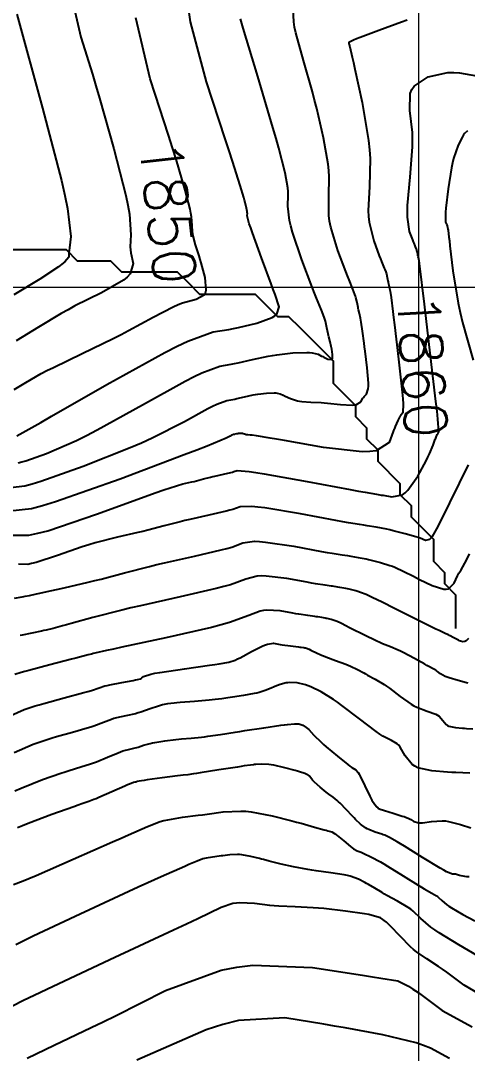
# Model space of a CAD drawing. Header units: metres. Extents: x 837117 to 838477, y 1189012 to 1191015.
# Drawn here: x 838240.8 to 838280.9, y 1189745.1 to 1189837.8 of the extents above; entities that cross this region are included whole.
import ezdxf

# ---------------------------------------------------------------- set-up
doc = ezdxf.new("R2010")
doc.units = ezdxf.units.M
doc.header["$LTSCALE"] = 0.3
doc.layers.add('COORD', color=7, linetype='Continuous', lineweight=20)
doc.layers.add('DRENAJE', color=5, linetype='Continuous', lineweight=25)
doc.layers.add('COTAS 10', color=1, linetype='Continuous')
doc.layers.add('COTAS INT', color=252, linetype='Continuous')
doc.styles.get("Standard").update_dxf_attribs({"font": 'simplex.shx'})

msp = doc.modelspace()

# ---------------------------------------------------------------- linework, layer by layer
at = {"layer": 'COORD'}
for p, q in [((838276.514, 1189013.872), (838276.514, 1191013.872)), ((837476.514, 1189813.872), (838476.514, 1189813.872))]:
    msp.add_line(p, q, dxfattribs=at)
at = {"layer": 'COTAS 10'}
for points, elevation in [([(838240.182, 1189804.678), (838241.219, 1189805.31), (838242.606, 1189806.103), (838243.127, 1189806.374), (838243.707, 1189806.668), (838246.293, 1189807.915), (838249.076, 1189809.262), (838249.779, 1189809.618), (838250.454, 1189809.966), (838252.65, 1189811.164), (838254.463, 1189812.115), (838254.896, 1189812.308), (838255.3, 1189812.47), (838256.51, 1189812.801), (838257.254, 1189813.18), (838257.364, 1189813.371), (838257.432, 1189813.601), (838257.331, 1189814.744), (838256.973, 1189816.039), (838256.879, 1189816.364), (838256.787, 1189816.674), (838256.475, 1189817.673), (838256.248, 1189818.49), (838256.21, 1189818.685), (838256.183, 1189818.867), (838256.175, 1189819.413), (838256.115, 1189820.179), (838256.056, 1189820.499), (838255.978, 1189820.866), (838255.543, 1189822.584), (838254.719, 1189825.348), (838254.397, 1189826.375), (838254.033, 1189827.517), (838252.833, 1189831.195), (838252.379, 1189832.584), (838251.104, 1189838.05)], 1850), ([(838239.708, 1189791.613), (838241.502, 1189791.601), (838242.292, 1189791.766), (838243.21, 1189792.004), (838247.585, 1189793.472), (838251.941, 1189795.072), (838252.846, 1189795.394), (838253.621, 1189795.663), (838255.331, 1189796.198), (838256.138, 1189796.383), (838256.343, 1189796.432), (838256.539, 1189796.481), (838257.184, 1189796.649), (838257.817, 1189796.814), (838258.008, 1189796.861), (838258.205, 1189796.907), (838258.97, 1189797.078), (838259.65, 1189797.234), (838259.794, 1189797.272), (838259.918, 1189797.307), (838260.205, 1189797.413), (838261.268, 1189797.314), (838261.881, 1189797.22), (838262.633, 1189797.096), (838266.498, 1189796.409), (838270.353, 1189795.702), (838271.098, 1189795.566), (838271.704, 1189795.455), (838272.726, 1189795.272), (838273.004, 1189795.228), (838273.14, 1189795.206), (838273.301, 1189795.18), (838274.096, 1189795.047), (838275.039, 1189795.231), (838275.293, 1189795.404), (838275.545, 1189795.629), (838276.43, 1189796.884), (838277.169, 1189798.288), (838277.328, 1189798.608), (838277.468, 1189798.898), (838277.809, 1189799.696), (838277.995, 1189800.208), (838278.037, 1189800.318), (838278.074, 1189800.414), (838278.174, 1189800.645), (838278.241, 1189800.766), (838278.258, 1189800.792), (838278.274, 1189800.815), (838278.327, 1189800.874), (838278.232, 1189802.022), (838278.156, 1189802.731), (838278.057, 1189803.611), (838277.518, 1189808.205), (838276.96, 1189812.865), (838276.849, 1189813.786), (838276.757, 1189814.547), (838276.583, 1189815.965), (838276.535, 1189816.29), (838276.523, 1189816.363), (838276.511, 1189816.428), (838276.473, 1189816.6), (838276.438, 1189816.734), (838276.429, 1189816.775), (838276.42, 1189816.818), (838276.387, 1189816.989), (838276.343, 1189817.174), (838276.328, 1189817.227), (838276.31, 1189817.28), (838276.234, 1189817.475), (838276.194, 1189817.574), (838276.098, 1189817.809), (838276.043, 1189817.95), (838275.981, 1189818.111), (838275.694, 1189818.865), (838275.496, 1189820.155), (838275.489, 1189820.654), (838275.504, 1189821.214), (838275.731, 1189823.751), (838275.95, 1189826.457), (838275.959, 1189827.124), (838275.946, 1189827.755), (838275.713, 1189829.74), (838275.737, 1189831.269), (838275.885, 1189831.614), (838276.095, 1189831.924), (838277.368, 1189832.76), (838279.129, 1189833.13), (838279.647, 1189833.146), (838280.178, 1189833.126), (838282.205, 1189832.742)], 1860), ([(838239.564, 1189775.251), (838241.068, 1189775.954), (838242.062, 1189776.272), (838242.433, 1189776.381), (838242.846, 1189776.498), (838244.681, 1189776.994), (838246.442, 1189777.469), (838246.807, 1189777.572), (838247.119, 1189777.664), (838247.804, 1189777.894), (838248.325, 1189778.061), (838248.533, 1189778.112), (838248.769, 1189778.166), (838249.852, 1189778.378), (838250.879, 1189778.564), (838251.078, 1189778.601), (838251.242, 1189778.632), (838251.527, 1189778.691), (838251.597, 1189778.738), (838251.624, 1189778.761), (838251.656, 1189778.788), (838251.799, 1189778.925), (838252.462, 1189779.13), (838252.821, 1189779.2), (838253.256, 1189779.277), (838255.462, 1189779.605), (838257.719, 1189779.918), (838258.186, 1189779.985), (838258.585, 1189780.045), (838259.457, 1189780.19), (838260.028, 1189780.391), (838260.239, 1189780.486), (838260.471, 1189780.598), (838261.498, 1189781.143), (838262.513, 1189781.657), (838262.738, 1189781.75), (838262.939, 1189781.82), (838263.462, 1189781.895), (838263.921, 1189781.819), (838264.081, 1189781.795), (838264.255, 1189781.769), (838265.004, 1189781.666), (838265.698, 1189781.573), (838265.838, 1189781.554), (838265.955, 1189781.538), (838266.187, 1189781.504), (838266.275, 1189781.487), (838266.301, 1189781.482), (838266.327, 1189781.476), (838266.427, 1189781.451), (838266.528, 1189781.419), (838266.555, 1189781.409), (838266.582, 1189781.398), (838266.677, 1189781.354), (838266.825, 1189781.279), (838266.885, 1189781.249), (838266.954, 1189781.215), (838267.273, 1189781.056), (838267.773, 1189780.836), (838267.956, 1189780.763), (838268.158, 1189780.685), (838269.049, 1189780.36), (838269.967, 1189780.015), (838270.187, 1189779.925), (838270.391, 1189779.837), (838271.006, 1189779.539), (838271.565, 1189779.233), (838271.735, 1189779.141), (838271.912, 1189779.045), (838272.604, 1189778.67), (838273.392, 1189778.192), (838273.629, 1189778.031), (838273.875, 1189777.857), (838274.829, 1189777.127), (838275.817, 1189776.43), (838276.084, 1189776.277), (838276.347, 1189776.143), (838277.273, 1189775.802), (838278.041, 1189775.535), (838278.204, 1189775.446), (838278.346, 1189775.351), (838278.683, 1189774.954), (838278.974, 1189774.59), (838279.088, 1189774.516), (838279.217, 1189774.454), (838279.801, 1189774.323), (838280.455, 1189774.275), (838280.628, 1189774.264), (838280.797, 1189774.254), (838281.377, 1189774.226)], 1870), ([(838281.85, 1189753.809), (838280.12, 1189754.814), (838278.343, 1189755.897), (838277.952, 1189756.163), (838277.604, 1189756.413), (838276.712, 1189757.191), (838276.02, 1189757.845), (838275.798, 1189758.016), (838275.563, 1189758.183), (838274.606, 1189758.75), (838273.657, 1189759.255), (838273.427, 1189759.382), (838273.212, 1189759.504), (838272.553, 1189759.897), (838271.984, 1189760.24), (838271.826, 1189760.33), (838271.668, 1189760.418), (838271.091, 1189760.716), (838270.361, 1189760.976), (838270.105, 1189761.039), (838269.826, 1189761.099), (838268.624, 1189761.284), (838267.287, 1189761.464), (838266.922, 1189761.521), (838266.56, 1189761.581), (838265.273, 1189761.823), (838264.164, 1189762.059), (838263.914, 1189762.115), (838263.689, 1189762.167), (838263.081, 1189762.321), (838262.558, 1189762.466), (838262.385, 1189762.512), (838262.201, 1189762.56), (838261.436, 1189762.755), (838260.634, 1189762.907), (838260.427, 1189762.928), (838260.226, 1189762.94), (838259.551, 1189762.906), (838258.924, 1189762.818), (838258.753, 1189762.795), (838258.584, 1189762.773), (838257.981, 1189762.701), (838257.41, 1189762.605), (838257.261, 1189762.569), (838257.115, 1189762.528), (838256.62, 1189762.345), (838255.879, 1189762.017), (838255.578, 1189761.884), (838255.236, 1189761.733), (838253.657, 1189761.038), (838251.305, 1189759.982), (838250.475, 1189759.604), (838249.568, 1189759.188), (838245.648, 1189757.376), (838241.874, 1189755.585), (838241.059, 1189755.182), (838240.343, 1189754.82)], 1880)]:
    msp.add_lwpolyline(points, dxfattribs=dict(at, elevation=elevation))
at = {"layer": 'COTAS INT'}
for points, elevation in [([(838239.857, 1189795.881), (838241.145, 1189796.028), (838241.791, 1189796.205), (838242.561, 1189796.441), (838246.386, 1189797.788), (838250.603, 1189799.459), (838251.62, 1189799.899), (838252.573, 1189800.331), (838255.47, 1189801.81), (838257.557, 1189802.963), (838257.998, 1189803.188), (838258.38, 1189803.373), (838259.266, 1189803.703), (838259.816, 1189803.793), (838259.986, 1189803.826), (838260.164, 1189803.864), (838260.87, 1189804.031), (838261.633, 1189804.196), (838261.847, 1189804.233), (838262.063, 1189804.265), (838262.851, 1189804.349), (838263.524, 1189804.376), (838263.667, 1189804.373), (838263.791, 1189804.364), (838264.081, 1189804.295), (838264.325, 1189804.167), (838264.419, 1189804.123), (838264.525, 1189804.074), (838265.005, 1189803.864), (838265.62, 1189803.671), (838265.811, 1189803.634), (838266.011, 1189803.603), (838266.81, 1189803.55), (838267.743, 1189803.511), (838268.027, 1189803.49), (838268.323, 1189803.464), (838269.488, 1189803.333), (838270.52, 1189803.272), (838270.732, 1189803.291), (838270.913, 1189803.325), (838271.3, 1189803.576), (838271.49, 1189803.896), (838271.547, 1189803.974), (838271.605, 1189804.046), (838271.83, 1189804.267), (838271.98, 1189804.743), (838271.992, 1189804.976), (838271.991, 1189805.252), (838271.878, 1189806.617), (838271.695, 1189808.128), (838271.649, 1189808.497), (838271.605, 1189808.844), (838271.463, 1189809.92), (838271.344, 1189810.732), (838271.313, 1189810.913), (838271.284, 1189811.076), (838271.189, 1189811.505), (838271.103, 1189811.841), (838271.079, 1189811.944), (838271.056, 1189812.052), (838270.974, 1189812.477), (838270.865, 1189812.94), (838270.826, 1189813.072), (838270.783, 1189813.204), (838270.591, 1189813.693), (838270.252, 1189814.527), (838270.115, 1189814.878), (838269.959, 1189815.28), (838269.243, 1189817.164), (838268.608, 1189819.258), (838268.503, 1189819.793), (838268.43, 1189820.309), (838268.423, 1189822.008), (838268.472, 1189823.774), (838268.433, 1189824.331), (838268.373, 1189824.918), (838267.966, 1189827.283), (838267.352, 1189829.904), (838267.16, 1189830.652), (838266.959, 1189831.41), (838266.153, 1189834.229), (838265.482, 1189836.689), (838265.366, 1189837.221), (838265.281, 1189837.689), (838265.224, 1189838.839)], 1856), ([(838245.538, 1189839.028), (838246.174, 1189836.301), (838247.21, 1189833.005), (838247.525, 1189831.952), (838247.851, 1189830.837), (838249.13, 1189826.301), (838250.192, 1189822.113), (838250.381, 1189821.218), (838250.526, 1189820.437), (838250.67, 1189818.569), (838250.607, 1189817.494), (838250.62, 1189817.212), (838250.646, 1189816.938), (838250.852, 1189816.003), (838250.597, 1189815.058), (838250.333, 1189814.777), (838249.985, 1189814.487), (838248.029, 1189813.368), (838245.636, 1189812.179), (838245.013, 1189811.845), (838244.406, 1189811.508), (838242.358, 1189810.273), (838240.351, 1189809.049)], 1848), ([(838240.412, 1189800.518), (838241.771, 1189801.281), (838242.559, 1189801.729), (838243.526, 1189802.281), (838248.505, 1189805.131), (838253.707, 1189807.998), (838254.814, 1189808.559), (838255.776, 1189809.021), (838258.049, 1189809.849), (838259.46, 1189810.075), (838259.88, 1189810.156), (838260.312, 1189810.245), (838261.978, 1189810.635), (838263.345, 1189811.131), (838263.589, 1189811.287), (838263.775, 1189811.451), (838263.962, 1189812.109), (838263.604, 1189813.216), (838263.447, 1189813.662), (838263.265, 1189814.17), (838262.398, 1189816.508), (838261.574, 1189818.748), (838261.419, 1189819.193), (838261.296, 1189819.563), (838261.115, 1189820.266), (838261.121, 1189820.499), (838261.116, 1189820.573), (838261.108, 1189820.651), (838261.054, 1189820.964), (838260.922, 1189821.48), (838260.864, 1189821.687), (838260.797, 1189821.92), (838260.48, 1189822.991), (838259.787, 1189825.178), (838259.483, 1189826.114), (838259.13, 1189827.195), (838257.45, 1189832.293), (838256.024, 1189837.677), (838255.831, 1189838.938)], 1852), ([(838275.486, 1189837.855), (838274.954, 1189837.659), (838272.931, 1189836.914), (838271.24, 1189836.279), (838270.916, 1189836.152), (838270.655, 1189836.047), (838270.234, 1189835.844), (838270.239, 1189835.745), (838270.246, 1189835.704), (838270.256, 1189835.658), (838270.315, 1189835.445), (838270.53, 1189834.525), (838270.64, 1189834.034), (838270.771, 1189833.441), (838271.423, 1189830.442), (838272.005, 1189827.051), (838272.092, 1189826.21), (838272.147, 1189825.411), (838272.077, 1189822.88), (838271.967, 1189820.762), (838271.996, 1189820.223), (838272.052, 1189819.706), (838272.469, 1189818.014), (838272.97, 1189816.695), (838273.079, 1189816.414), (838273.175, 1189816.168), (838273.412, 1189815.584), (838273.467, 1189815.446), (838273.546, 1189815.242), (838273.577, 1189815.149), (838273.604, 1189815.057), (838273.68, 1189814.733), (838273.738, 1189814.435), (838273.754, 1189814.36), (838273.771, 1189814.287), (838273.831, 1189814.052), (838273.898, 1189813.752), (838273.918, 1189813.638), (838273.939, 1189813.511), (838274.023, 1189812.942), (838274.181, 1189811.696), (838274.249, 1189811.141), (838274.327, 1189810.496), (838274.698, 1189807.411), (838275.024, 1189804.432), (838275.074, 1189803.853), (838275.106, 1189803.382), (838275.078, 1189802.571), (838274.923, 1189802.398), (838274.875, 1189802.33), (838274.825, 1189802.252), (838274.628, 1189801.897), (838274.38, 1189801.345), (838274.319, 1189801.192), (838274.299, 1189801.143), (838274.211, 1189800.92), (838273.85, 1189799.935), (838272.702, 1189799.181), (838272.119, 1189799.102), (838271.422, 1189799.08), (838267.946, 1189799.473), (838264.456, 1189800.097), (838263.75, 1189800.222), (838263.156, 1189800.325), (838261.948, 1189800.524), (838261.54, 1189800.573), (838261.449, 1189800.583), (838261.368, 1189800.591), (838261.159, 1189800.604), (838261.023, 1189800.613), (838260.989, 1189800.618), (838260.956, 1189800.625), (838260.851, 1189800.657), (838260.752, 1189800.701), (838260.736, 1189800.709), (838260.694, 1189800.731), (838260.645, 1189800.742), (838260.624, 1189800.744), (838260.6, 1189800.744), (838260.485, 1189800.74), (838260.351, 1189800.726), (838260.314, 1189800.72), (838260.278, 1189800.714), (838260.148, 1189800.686), (838260.028, 1189800.657), (838259.998, 1189800.651), (838259.969, 1189800.645), (838259.875, 1189800.63), (838259.724, 1189800.574), (838259.659, 1189800.542), (838259.584, 1189800.504), (838259.229, 1189800.308), (838257.512, 1189799.599), (838256.577, 1189799.237), (838255.444, 1189798.804), (838249.695, 1189796.641), (838243.888, 1189794.597), (838242.719, 1189794.238), (838241.739, 1189793.969), (838239.783, 1189793.747)], 1858), ([(838240.416, 1189838.389), (838242.736, 1189829.951), (838244.426, 1189823.442), (838244.735, 1189822.093), (838244.974, 1189820.941), (838245.26, 1189818.421), (838245.134, 1189817.385), (838245.113, 1189817.169), (838245.098, 1189816.984), (838245.096, 1189816.57), (838244.718, 1189816.136), (838244.467, 1189815.937), (838244.152, 1189815.705), (838242.485, 1189814.583), (838240.147, 1189813.179)], 1846), ([(838240.552, 1189798.086), (838240.863, 1189798.171), (838241.234, 1189798.285), (838243.077, 1189798.934), (838245.762, 1189800.113), (838246.664, 1189800.562), (838247.634, 1189801.063), (838251.711, 1189803.312), (838255.53, 1189805.422), (838256.337, 1189805.834), (838257.036, 1189806.173), (838258.657, 1189806.776), (838259.664, 1189806.94), (838259.975, 1189807.002), (838260.3, 1189807.07), (838261.591, 1189807.376), (838262.989, 1189807.678), (838263.381, 1189807.745), (838263.775, 1189807.805), (838265.217, 1189807.959), (838266.449, 1189808.008), (838266.71, 1189808.001), (838266.937, 1189807.986), (838267.468, 1189807.859), (838267.791, 1189807.678), (838267.887, 1189807.629), (838267.985, 1189807.58), (838268.361, 1189807.409), (838268.664, 1189807.371), (838268.716, 1189807.406), (838268.754, 1189807.461), (838268.778, 1189807.823), (838268.702, 1189808.296), (838268.677, 1189808.42), (838268.652, 1189808.542), (838268.547, 1189808.958), (838268.435, 1189809.394), (838268.404, 1189809.528), (838268.374, 1189809.668), (838268.267, 1189810.222), (838268.126, 1189810.824), (838268.075, 1189810.994), (838268.019, 1189811.166), (838267.77, 1189811.802), (838267.329, 1189812.886), (838267.151, 1189813.342), (838266.949, 1189813.865), (838266.018, 1189816.313), (838265.164, 1189818.81), (838265.01, 1189819.363), (838264.893, 1189819.856), (838264.769, 1189821.137), (838264.796, 1189822.137), (838264.775, 1189822.452), (838264.74, 1189822.784), (838264.51, 1189824.123), (838263.943, 1189826.334), (838263.697, 1189827.216), (838263.411, 1189828.216), (838262.055, 1189832.798), (838260.751, 1189837.126), (838260.498, 1189837.965)], 1854), ([(838280.902, 1189827.901), (838280.623, 1189827.659), (838280.532, 1189827.531), (838280.435, 1189827.378), (838280.038, 1189826.606), (838279.637, 1189825.434), (838279.537, 1189825.028), (838279.443, 1189824.587), (838279.147, 1189822.701), (838278.953, 1189820.956), (838278.923, 1189820.604), (838278.903, 1189820.309), (838278.919, 1189819.715), (838278.991, 1189819.526), (838279.007, 1189819.485), (838279.021, 1189819.45), (838279.055, 1189819.366), (838279.074, 1189819.317), (838279.082, 1189819.291), (838279.093, 1189819.244), (838279.102, 1189819.202), (838279.106, 1189819.18), (838279.115, 1189819.147), (838279.125, 1189819.104), (838279.127, 1189819.087), (838279.13, 1189819.069), (838279.143, 1189818.987), (838279.217, 1189818.372), (838279.26, 1189818.018), (838279.312, 1189817.583), (838279.579, 1189815.348), (838280.059, 1189812.44), (838280.245, 1189811.581), (838280.453, 1189810.698), (838281.399, 1189807.315)], 1862), ([(838280.956, 1189797.907), (838280.14, 1189796.266), (838279.281, 1189794.503), (838279.069, 1189794.069), (838278.868, 1189793.659), (838278.236, 1189792.373), (838277.725, 1189791.494), (838277.601, 1189791.341), (838277.484, 1189791.226), (838277.121, 1189791.134), (838276.648, 1189791.324), (838276.462, 1189791.386), (838276.25, 1189791.453), (838275.285, 1189791.728), (838274.201, 1189792.002), (838273.916, 1189792.067), (838273.636, 1189792.128), (838272.68, 1189792.311), (838271.893, 1189792.441), (838271.721, 1189792.469), (838271.568, 1189792.493), (838271.182, 1189792.551), (838270.214, 1189792.718), (838269.695, 1189792.811), (838269.066, 1189792.925), (838265.89, 1189793.506), (838262.694, 1189794.041), (838262.053, 1189794.126), (838261.517, 1189794.183), (838260.464, 1189794.159), (838259.815, 1189793.92), (838259.534, 1189793.84), (838259.21, 1189793.755), (838257.673, 1189793.402), (838255.946, 1189793.017), (838255.502, 1189792.912), (838255.072, 1189792.807), (838253.641, 1189792.435), (838252.187, 1189792.054), (838251.742, 1189791.945), (838251.28, 1189791.833), (838249.458, 1189791.415), (838247.453, 1189790.902), (838246.875, 1189790.731), (838246.286, 1189790.548), (838244.078, 1189789.781), (838242.156, 1189789.146), (838241.748, 1189789.045), (838241.394, 1189788.978), (838240.564, 1189789.007)], 1862), ([(838240.221, 1189785.932), (838240.891, 1189786.059), (838241.042, 1189786.088), (838241.178, 1189786.114), (838241.543, 1189786.186), (838242.184, 1189786.323), (838242.493, 1189786.391), (838242.86, 1189786.472), (838244.663, 1189786.871), (838246.82, 1189787.372), (838247.411, 1189787.517), (838247.999, 1189787.665), (838250.098, 1189788.22), (838252.327, 1189788.8), (838252.996, 1189788.963), (838253.688, 1189789.127), (838256.377, 1189789.727), (838258.77, 1189790.277), (838259.275, 1189790.409), (838259.712, 1189790.532), (838260.722, 1189790.905), (838261.766, 1189791.051), (838262.224, 1189791.032), (838262.755, 1189790.986), (838265.283, 1189790.604), (838267.78, 1189790.149), (838268.291, 1189790.057), (838268.724, 1189789.981), (838269.637, 1189789.829), (838270.101, 1189789.763), (838270.25, 1189789.74), (838270.408, 1189789.715), (838271.057, 1189789.609), (838271.796, 1189789.468), (838272.012, 1189789.421), (838272.233, 1189789.37), (838273.07, 1189789.159), (838273.922, 1189788.892), (838274.151, 1189788.806), (838274.378, 1189788.716), (838275.175, 1189788.347), (838276.038, 1189787.907), (838276.307, 1189787.771), (838276.588, 1189787.63), (838277.711, 1189787.069), (838278.75, 1189786.739), (838278.978, 1189786.743), (838279.181, 1189786.788), (838279.696, 1189787.293), (838279.998, 1189787.938), (838280.065, 1189788.07), (838280.125, 1189788.183), (838280.284, 1189788.424), (838280.655, 1189789.089), (838280.848, 1189789.468), (838281.081, 1189789.932)], 1864), ([(838280.982, 1189782.322), (838280.759, 1189782.111), (838280.703, 1189782.074), (838280.649, 1189782.045), (838280.476, 1189782.016), (838280.256, 1189782.09), (838280.173, 1189782.126), (838280.082, 1189782.169), (838279.671, 1189782.383), (838279.265, 1189782.601), (838279.175, 1189782.647), (838279.096, 1189782.686), (838278.894, 1189782.776), (838278.349, 1189783.03), (838278.054, 1189783.174), (838277.696, 1189783.349), (838275.883, 1189784.246), (838273.988, 1189785.188), (838273.579, 1189785.392), (838273.22, 1189785.572), (838272.342, 1189786.016), (838271.779, 1189786.276), (838271.619, 1189786.34), (838271.457, 1189786.401), (838270.856, 1189786.589), (838270.264, 1189786.739), (838270.108, 1189786.775), (838269.956, 1189786.808), (838269.434, 1189786.908), (838268.924, 1189786.989), (838268.779, 1189787.011), (838268.633, 1189787.033), (838268.093, 1189787.108), (838267.234, 1189787.244), (838266.888, 1189787.303), (838266.494, 1189787.372), (838264.676, 1189787.701), (838262.816, 1189787.931), (838262.395, 1189787.938), (838262.015, 1189787.92), (838260.981, 1189787.651), (838259.609, 1189787.145), (838259.015, 1189786.977), (838258.329, 1189786.798), (838255.081, 1189786.051), (838251.536, 1189785.266), (838250.663, 1189785.062), (838249.836, 1189784.864), (838247.245, 1189784.196), (838245.306, 1189783.664), (838244.892, 1189783.55), (838244.53, 1189783.452), (838243.666, 1189783.221), (838243.056, 1189783.076), (838242.856, 1189783.031), (838242.642, 1189782.984), (838241.752, 1189782.801), (838240.902, 1189782.631), (838240.712, 1189782.594)], 1866), ([(838280.964, 1189778.319), (838280.808, 1189778.357), (838280.039, 1189778.548), (838279.232, 1189778.781), (838279.053, 1189778.846), (838278.892, 1189778.912), (838278.471, 1189779.15), (838278.188, 1189779.366), (838278.116, 1189779.418), (838278.046, 1189779.465), (838277.812, 1189779.607), (838277.421, 1189779.82), (838277.251, 1189779.913), (838277.054, 1189780.021), (838276.121, 1189780.532), (838275.118, 1189781.06), (838274.877, 1189781.179), (838274.651, 1189781.285), (838273.971, 1189781.568), (838273.254, 1189781.858), (838273.005, 1189781.969), (838272.735, 1189782.093), (838271.578, 1189782.651), (838270.471, 1189783.201), (838270.232, 1189783.321), (838270.023, 1189783.426), (838269.51, 1189783.685), (838269.181, 1189783.837), (838269.087, 1189783.874), (838268.993, 1189783.91), (838268.641, 1189784.02), (838268.296, 1189784.107), (838268.205, 1189784.128), (838268.116, 1189784.148), (838267.81, 1189784.206), (838267.439, 1189784.263), (838267.309, 1189784.282), (838267.166, 1189784.303), (838266.549, 1189784.387), (838265.745, 1189784.506), (838265.484, 1189784.549), (838265.207, 1189784.595), (838264.069, 1189784.798), (838262.877, 1189784.876), (838262.566, 1189784.844), (838262.264, 1189784.789), (838261.239, 1189784.397), (838259.506, 1189783.757), (838258.756, 1189783.545), (838257.889, 1189783.319), (838253.785, 1189782.376), (838249.849, 1189781.533), (838249.089, 1189781.37), (838248.471, 1189781.237), (838247.431, 1189781.009), (838247.269, 1189780.966), (838247.206, 1189780.95), (838247.135, 1189780.931), (838246.811, 1189780.847), (838246.056, 1189780.65), (838245.714, 1189780.561), (838245.314, 1189780.456), (838243.386, 1189779.95), (838241.5, 1189779.452), (838241.126, 1189779.351), (838240.817, 1189779.268), (838240.237, 1189779.103)], 1868), ([(838281.097, 1189770.221), (838279.845, 1189770.281), (838279.48, 1189770.303), (838279.108, 1189770.326), (838277.697, 1189770.431), (838276.439, 1189770.712), (838276.162, 1189770.847), (838275.916, 1189771.007), (838275.287, 1189771.791), (838274.84, 1189772.577), (838274.709, 1189772.738), (838274.574, 1189772.875), (838274.062, 1189773.167), (838273.297, 1189773.545), (838273.003, 1189773.736), (838272.674, 1189773.965), (838271.188, 1189775.103), (838269.613, 1189776.32), (838269.228, 1189776.598), (838268.865, 1189776.85), (838267.736, 1189777.549), (838266.806, 1189777.993), (838266.568, 1189778.085), (838266.338, 1189778.163), (838265.58, 1189778.331), (838264.922, 1189778.359), (838264.756, 1189778.348), (838264.596, 1189778.329), (838264.076, 1189778.194), (838263.593, 1189778.002), (838263.457, 1189777.947), (838263.32, 1189777.89), (838262.817, 1189777.681), (838262.192, 1189777.475), (838261.977, 1189777.422), (838261.745, 1189777.37), (838260.759, 1189777.196), (838259.795, 1189777.051), (838259.576, 1189777.018), (838259.379, 1189776.988), (838258.841, 1189776.905), (838258.219, 1189776.831), (838257.969, 1189776.807), (838257.684, 1189776.781), (838256.375, 1189776.674), (838255.071, 1189776.57), (838254.791, 1189776.546), (838254.545, 1189776.524), (838253.948, 1189776.463), (838253.486, 1189776.362), (838253.326, 1189776.315), (838253.151, 1189776.26), (838252.404, 1189775.994), (838251.556, 1189775.706), (838251.318, 1189775.637), (838251.079, 1189775.573), (838250.205, 1189775.383), (838249.358, 1189775.195), (838249.136, 1189775.132), (838248.921, 1189775.064), (838248.188, 1189774.783), (838247.339, 1189774.457), (838247.051, 1189774.361), (838246.739, 1189774.263), (838245.42, 1189773.892), (838243.985, 1189773.49), (838243.601, 1189773.374), (838243.221, 1189773.255), (838241.899, 1189772.806), (838240.183, 1189772.069)], 1872), ([(838240.243, 1189768.636), (838240.803, 1189768.886), (838242.729, 1189769.657), (838244.381, 1189770.237), (838244.768, 1189770.366), (838245.124, 1189770.482), (838246.159, 1189770.789), (838247.037, 1189771.058), (838247.295, 1189771.15), (838247.56, 1189771.249), (838248.571, 1189771.671), (838249.516, 1189772.068), (838249.74, 1189772.152), (838249.947, 1189772.224), (838250.557, 1189772.388), (838251.054, 1189772.496), (838251.189, 1189772.533), (838251.325, 1189772.572), (838251.806, 1189772.735), (838252.389, 1189772.907), (838252.588, 1189772.951), (838252.803, 1189772.993), (838253.716, 1189773.134), (838254.698, 1189773.252), (838254.958, 1189773.28), (838255.211, 1189773.306), (838256.081, 1189773.383), (838256.99, 1189773.472), (838257.268, 1189773.506), (838257.558, 1189773.543), (838258.7, 1189773.711), (838260.038, 1189773.919), (838260.451, 1189773.983), (838260.882, 1189774.048), (838262.594, 1189774.306), (838264.132, 1189774.529), (838264.453, 1189774.573), (838264.729, 1189774.609), (838265.348, 1189774.675), (838265.659, 1189774.666), (838265.741, 1189774.654), (838265.821, 1189774.639), (838266.095, 1189774.552), (838266.408, 1189774.346), (838266.513, 1189774.256), (838266.626, 1189774.152), (838267.098, 1189773.656), (838267.739, 1189773.004), (838267.959, 1189772.801), (838268.196, 1189772.589), (838269.206, 1189771.743), (838270.144, 1189771.005), (838270.337, 1189770.861), (838270.501, 1189770.743), (838270.851, 1189770.533), (838271.076, 1189770.288), (838271.161, 1189770.147), (838271.256, 1189769.975), (838271.682, 1189769.093), (838272.118, 1189768.172), (838272.219, 1189767.977), (838272.312, 1189767.807), (838272.578, 1189767.407), (838272.758, 1189767.213), (838272.796, 1189767.173), (838272.829, 1189767.138), (838272.906, 1189767.061), (838273.136, 1189766.971), (838273.265, 1189766.928), (838273.422, 1189766.877), (838274.227, 1189766.627), (838275.036, 1189766.379), (838275.196, 1189766.329), (838275.328, 1189766.287), (838275.573, 1189766.203), (838275.688, 1189766.138), (838275.737, 1189766.108), (838275.794, 1189766.073), (838276.066, 1189765.903), (838276.506, 1189765.776), (838276.67, 1189765.769), (838276.852, 1189765.772), (838277.661, 1189765.884), (838278.622, 1189765.959), (838278.9, 1189765.939), (838279.183, 1189765.902), (838280.246, 1189765.621), (838281.19, 1189765.311)], 1874), ([(838281.027, 1189760.913), (838280.826, 1189760.934), (838280.646, 1189760.957), (838280.182, 1189761.058), (838279.888, 1189761.144), (838279.817, 1189761.157), (838279.749, 1189761.165), (838279.54, 1189761.158), (838279.015, 1189761.367), (838278.749, 1189761.512), (838278.43, 1189761.695), (838276.843, 1189762.669), (838275.217, 1189763.687), (838274.874, 1189763.897), (838274.577, 1189764.076), (838273.891, 1189764.466), (838273.461, 1189764.654), (838273.326, 1189764.706), (838273.184, 1189764.758), (838272.61, 1189764.946), (838272.031, 1189765.17), (838271.884, 1189765.244), (838271.744, 1189765.323), (838271.288, 1189765.655), (838270.835, 1189766.079), (838270.697, 1189766.217), (838270.553, 1189766.364), (838269.986, 1189766.966), (838269.44, 1189767.538), (838269.309, 1189767.665), (838269.186, 1189767.778), (838268.815, 1189768.074), (838268.446, 1189768.34), (838268.325, 1189768.434), (838268.194, 1189768.536), (838267.654, 1189768.982), (838267.163, 1189769.415), (838267.064, 1189769.511), (838266.981, 1189769.595), (838266.814, 1189769.812), (838266.696, 1189769.96), (838266.644, 1189770.001), (838266.583, 1189770.042), (838266.293, 1189770.19), (838265.804, 1189770.362), (838265.618, 1189770.418), (838265.41, 1189770.478), (838264.476, 1189770.725), (838263.497, 1189770.938), (838263.261, 1189770.976), (838263.041, 1189771.006), (838262.37, 1189771.036), (838261.872, 1189771.008), (838261.761, 1189771), (838261.662, 1189770.992), (838261.398, 1189770.964), (838260.847, 1189770.879), (838260.567, 1189770.834), (838260.232, 1189770.781), (838258.559, 1189770.517), (838256.896, 1189770.255), (838256.567, 1189770.205), (838256.295, 1189770.163), (838255.787, 1189770.092), (838255.351, 1189770.041), (838255.125, 1189770.013), (838254.852, 1189769.979), (838253.484, 1189769.805), (838252.12, 1189769.625), (838251.85, 1189769.586), (838251.627, 1189769.553), (838251.208, 1189769.477), (838251.093, 1189769.437), (838251.061, 1189769.428), (838251.028, 1189769.419), (838250.909, 1189769.393), (838250.536, 1189769.252), (838250.344, 1189769.171), (838250.112, 1189769.072), (838248.954, 1189768.56), (838247.781, 1189768.042), (838247.539, 1189767.939), (838247.334, 1189767.853), (838246.897, 1189767.687), (838246.264, 1189767.475), (838245.935, 1189767.359), (838245.54, 1189767.219), (838243.56, 1189766.509), (838241.423, 1189765.703), (838240.928, 1189765.503), (838240.476, 1189765.313)], 1876), ([(838240.129, 1189760.223), (838240.983, 1189760.558), (838241.502, 1189760.778), (838242.142, 1189761.053), (838245.473, 1189762.508), (838249.007, 1189764.064), (838249.775, 1189764.403), (838250.453, 1189764.702), (838252.142, 1189765.452), (838253.294, 1189765.877), (838253.633, 1189765.971), (838253.98, 1189766.056), (838255.307, 1189766.278), (838256.708, 1189766.447), (838257.102, 1189766.498), (838257.499, 1189766.55), (838258.955, 1189766.756), (838260.524, 1189766.834), (838260.992, 1189766.807), (838261.475, 1189766.758), (838263.339, 1189766.405), (838265.117, 1189765.951), (838265.545, 1189765.839), (838265.946, 1189765.732), (838267.163, 1189765.396), (838268.028, 1189765.149), (838268.207, 1189765.099), (838268.359, 1189765.057), (838268.692, 1189764.972), (838268.958, 1189764.825), (838269.069, 1189764.744), (838269.196, 1189764.646), (838269.787, 1189764.146), (838270.396, 1189763.638), (838270.533, 1189763.534), (838270.657, 1189763.447), (838270.993, 1189763.266), (838271.331, 1189763.138), (838271.456, 1189763.084), (838271.594, 1189763.022), (838272.208, 1189762.73), (838273.08, 1189762.259), (838273.381, 1189762.084), (838273.708, 1189761.889), (838275.106, 1189761.025), (838276.454, 1189760.182), (838276.75, 1189760.001), (838277.012, 1189759.843), (838277.679, 1189759.462), (838278.091, 1189759.218), (838278.192, 1189759.146), (838278.288, 1189759.073), (838278.585, 1189758.792), (838279.032, 1189758.421), (838279.221, 1189758.291), (838279.438, 1189758.149), (838280.459, 1189757.536), (838281.559, 1189756.981)], 1878), ([(838282.326, 1189750.193), (838280.587, 1189751.187), (838279.028, 1189752.36), (838278.651, 1189752.629), (838278.299, 1189752.874), (838277.226, 1189753.556), (838276.302, 1189754.188), (838276.044, 1189754.4), (838275.784, 1189754.629), (838274.838, 1189755.591), (838273.988, 1189756.494), (838273.79, 1189756.685), (838273.606, 1189756.851), (838273.077, 1189757.238), (838272.335, 1189757.466), (838272.019, 1189757.533), (838271.654, 1189757.6), (838269.933, 1189757.852), (838268.001, 1189758.067), (838267.503, 1189758.11), (838267.022, 1189758.146), (838265.414, 1189758.219), (838263.938, 1189758.282), (838263.538, 1189758.312), (838263.143, 1189758.348), (838261.748, 1189758.524), (838260.459, 1189758.599), (838260.131, 1189758.571), (838259.815, 1189758.523), (838258.775, 1189758.172), (838256.658, 1189757.155), (838255.662, 1189756.687), (838254.49, 1189756.136), (838248.775, 1189753.474), (838243.11, 1189750.818), (838241.969, 1189750.273), (838241.012, 1189749.809), (838239.099, 1189748.822)], 1882), ([(838241.338, 1189744.654), (838243.775, 1189745.796), (838247.107, 1189747.386), (838248.162, 1189747.902), (838249.276, 1189748.452), (838253.775, 1189750.712), (838258.763, 1189752.539), (838260.184, 1189752.815), (838261.622, 1189752.991), (838266.961, 1189752.797), (838271.456, 1189752.097), (838272.362, 1189751.954), (838273.121, 1189751.833), (838274.641, 1189751.58), (838275.593, 1189751.106), (838275.994, 1189750.845), (838276.455, 1189750.529), (838278.616, 1189748.917), (838281.307, 1189747.463)], 1884), ([(838279.286, 1189744.599), (838277.567, 1189745.546), (838276.949, 1189745.783), (838276.269, 1189746.009), (838273.296, 1189746.732), (838269.892, 1189747.362), (838268.94, 1189747.529), (838267.983, 1189747.693), (838264.493, 1189748.259), (838260.312, 1189748.01), (838258.92, 1189747.661), (838257.426, 1189747.19), (838251.186, 1189744.477)], 1886)]:
    msp.add_lwpolyline(points, dxfattribs=dict(at, elevation=elevation))
at = {"layer": 'DRENAJE'}
msp.add_polyline3d([(838279.852, 1189783.226, 0), (838279.852, 1189786.225, 0), (838278.853, 1189787.224, 0), (838278.853, 1189788.224, 0), (838277.853, 1189789.224, 0), (838277.853, 1189791.223, 0), (838276.853, 1189792.223, 0), (838275.854, 1189793.222, 0), (838275.854, 1189794.222, 0), (838274.854, 1189795.222, 0), (838274.854, 1189796.221, 0), (838272.855, 1189798.221, 0), (838272.855, 1189799.22, 0), (838271.855, 1189800.22, 0), (838271.855, 1189801.22, 0), (838270.855, 1189802.219, 0), (838270.855, 1189803.219, 0), (838269.856, 1189804.219, 0), (838268.856, 1189805.218, 0), (838268.856, 1189807.217, 0), (838267.856, 1189808.217, 0), (838266.857, 1189809.217, 0), (838265.857, 1189810.216, 0), (838264.857, 1189811.216, 0), (838263.858, 1189811.216, 0), (838261.858, 1189813.215, 0), (838256.86, 1189813.215, 0), (838255.86, 1189814.215, 0), (838254.861, 1189815.215, 0), (838249.862, 1189815.215, 0), (838248.863, 1189816.214, 0), (838245.864, 1189816.214, 0), (838244.864, 1189817.214, 0), (838239.866, 1189817.214, 0)], dxfattribs=at)

# ---------------------------------------------------------------- texts
at = {"layer": 'COTAS 10', "char_height": 3.8, "attachment_point": 7}
for s, insert, rotation in [('1850', (838251.393, 1189826.868, 1850), 276.25195), ('1860', (838274.55, 1189813.218, 1860), 273.42819)]:
    msp.add_mtext(s, dxfattribs=dict(at, insert=insert, rotation=rotation))

doc.saveas('drawing.dxf')
